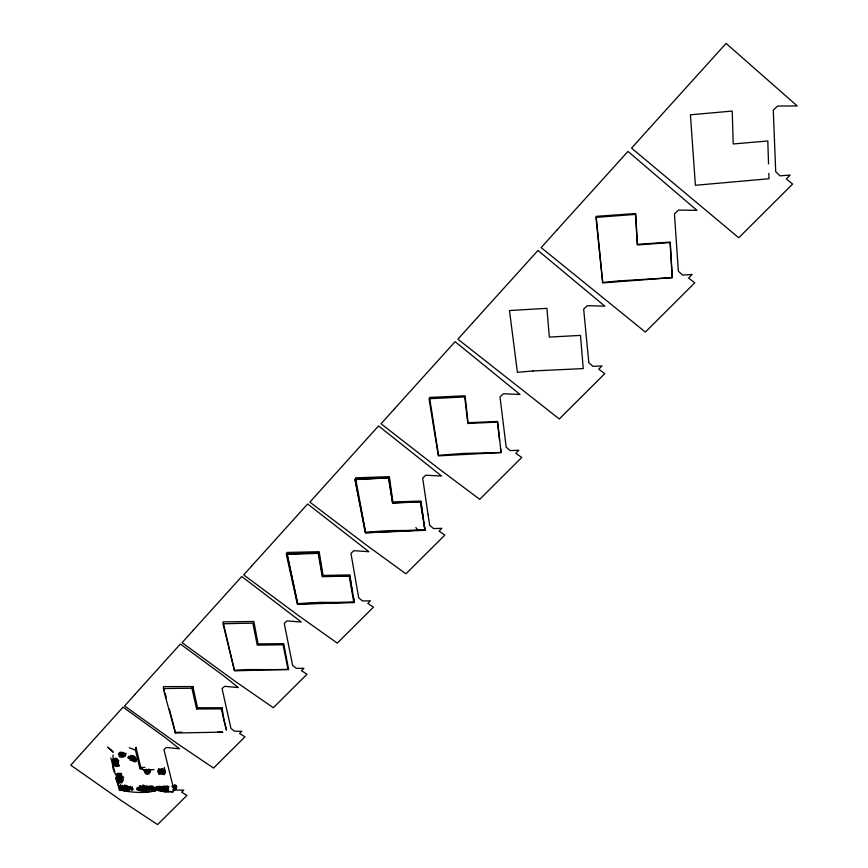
<?xml version="1.0" encoding="UTF-8"?>
<svg xmlns="http://www.w3.org/2000/svg" width="868" height="868" viewBox="0 0 868 868"><rect width="100%" height="100%" fill="white"/><g stroke="black" fill="none" stroke-linecap="round" stroke-linejoin="round"><path stroke-width="1.3" d="M222.588 732.104L175.423 733.026L163.965 691.438L163.401 686.631L192.924 686.555L197.481 707.745L196.635 708.982L221.373 708.885L222.024 707.767L197.481 707.745M114.88 771.988L112.862 765.012L113.09 754.943M113.024 759.739C111.581 765.272 113.155 771.316 116.518 775.829L118.525 776.415M114.826 765.207L112.818 764.632L113.155 762.288L114.164 762.581M113.936 764.144L114.63 759.446M115.292 762.093L114.717 765.988L116.724 766.574L117.082 764.231M115.411 761.312L115.867 758.176L116.887 758.469L116.648 760.032L115.639 759.739M115.726 766.281L115.954 764.719M116.073 763.948L116.529 760.813M117.191 763.449L117.777 759.543L116.768 759.25M118.091 764.524L118.666 760.618L113.621 759.164L113.73 758.372L115.759 758.957M120.196 752.089L119.263 756.701L121.281 757.287L121.639 754.921L119.61 754.335M146.074 791.573L148.081 792.159L148.406 791.475L155.6 790.802C143.643 793.634 131.263 792.462 119.469 789.945L116.052 778.911L116.746 775.927L117.169 778.433L117.288 777.663L119.296 778.249M117.516 776.122L117.983 773.03M120.63 754.628L121.205 752.382M117.864 773.8L117.755 774.582L120.76 775.45L121.119 773.128M121.943 752.035L121.477 753.489L125.534 754.661M118.287 777.956L117.831 781.037L121.835 782.198M118.406 777.185L118.753 774.864M122.496 753.782L122.019 756.929L123.028 757.221L123.972 752.621M119.415 777.478L118.601 782.86L119.6 783.153L119.827 781.612M119.762 775.157L119.99 773.616M120.175 779.312L120.88 774.679L121.889 774.961L120.836 781.905M124.525 754.368L124.167 756.733L123.147 756.44M120.511 784.683L119.469 789.945L119.925 788.502L119.589 789.186L125.578 790.922L125.914 790.238M126.001 753.207L125.296 756.234L122.258 755.355M122.54 777.576L121.715 782.969L119.708 782.383M121.466 790.531L122.171 785.941L120.164 785.356M122.703 789.294L122.93 787.764M123.582 790.347L123.701 789.576M126.511 786.419L126.175 787.102L126.63 785.649L124.623 785.073L123.94 788.046L124.276 787.374M124.699 789.869L125.513 786.126M125.578 790.922L125.697 790.162M125.817 789.392L126.392 787.189M131.014 760.368L131.502 757.211M126.695 790.455L127.629 785.941M132.023 760.65L132.262 759.088M132.511 757.514L132.761 755.93M128.507 786.994L127.932 789.207L128.269 788.535M133.281 759.381L133.77 756.234M121.704 789.001L128.692 791.03L129.299 787.2L127.292 786.625M129.918 787.71L132.923 788.578L132.685 790.108L129.679 789.24L130.374 786.256M134.54 758.1L133.987 761.637L134.996 761.93L135.245 760.357L136.265 760.65L136.135 761.431L135.126 761.138M134.659 757.308L134.79 756.527L130.732 755.344L130.005 760.053L134.052 761.236M132.381 786.842L131.686 789.815L132.023 789.142M138.055 789.251L138.359 787.33L139.368 787.623M138.934 790.303L139.672 785.703L151.726 789.196L151.607 789.967L147.582 788.795L147.712 788.035L147.202 791.095M140.432 787.526L140.551 786.766L146.583 788.513M139.943 790.596L140.681 785.996M149.155 771.543L139.943 768.69L135.43 750.06L135.994 747.381L140.8 767.453L144.099 770.09L143.969 770.86L147.007 771.739M141.191 789.359L141.56 787.048M142.189 789.641L141.94 791.182L136.938 789.728L137.296 787.428L138.305 787.721M142.569 787.341L142.938 785.041L143.947 785.334L143.697 786.864L143.817 786.093L145.824 786.679M145.987 771.446L145.607 773.779L147.636 774.365L148.092 772.911M146.117 770.665L146.573 769.211M143.068 790.705L143.567 787.634M144.077 790.998L144.696 787.157M147.202 771.836L146.876 772.52L148.895 773.106L147.886 772.813L148.721 769.015M144.945 792.05L145.455 788.979M145.705 787.45L145.954 785.909L149.969 787.081M145.954 792.343L146.204 790.813M146.453 789.272L146.952 786.202M150.62 770.383L150.034 772.618L149.025 772.325M148.081 792.159L148.211 791.388L144.197 790.227M148.71 788.318L149.09 786.017L150.099 786.31L149.47 790.151L144.446 788.697M151.509 788.795L152.226 785.79M152.649 788.307L152.909 786.766M154.656 788.893L154.526 789.652L156.544 790.238L165.723 792.083L166.048 791.388M165.473 773.117L164.334 767.703L164.312 773.865L158.041 772.01L158.757 768.983L162.62 770.057L162.945 769.374L161.925 769.081L161.339 771.326M162.945 769.374L162.359 771.619L162.674 770.936L164.703 771.522L164.388 772.205L158.302 770.448L158.757 768.983M155.665 789.175L155.795 788.415L153.777 787.829M160.254 772.694L159.799 774.147L158.79 773.855L159.636 770.057L158.627 769.764M162.783 790.715L156.544 790.238L156.674 789.468L151.64 788.014M157.065 787.146L157.195 786.375L159.202 786.961M159.799 774.147L161.112 768.896M160.786 769.569L160.33 771.034M158.063 787.439L157.683 789.75L160.699 790.618L161.09 788.318M161.665 770.643L161.925 769.081M158.811 789.272L159.332 786.191L166.396 788.231M162.62 770.057L161.958 773.963M159.69 790.325L159.821 789.565M160.081 788.025L160.341 786.484M158.79 773.855L159.115 773.182L163.987 774.549L164.844 770.741L162.815 770.155M161.828 790.14L161.958 789.37M162.099 788.611L162.49 786.3L163.499 786.592L162.837 790.433L157.813 788.979M163.868 787.504L164.128 785.963L166.146 786.549L165.886 788.09M164.106 789.186L163.716 791.497L168.457 789.674M165.115 789.479L165.387 787.938M165.723 792.083L166.786 785.92L168.804 786.506L168.544 788.046L166.526 787.46L166.84 786.777M167.535 787.753L167.003 790.835L167.318 790.151M168.327 790.444L167.871 791.898L163.846 790.726L164.161 790.043M168.142 790.357L168.403 788.817L167.394 788.524M173.34 787.07L173.611 785.529L176.638 786.408L176.226 788.719M173.719 788.741L174.761 785.052L175.77 785.345L175.488 786.885M174.761 785.052L173.991 787.189M174.598 789.804L174.457 790.574L172.439 789.989M174.869 788.263L175.77 785.345M173.611 785.529L172.841 787.677L175.878 788.545L176.009 787.775L171.972 786.614M135.994 747.381L135.43 750.06L129.343 747.749M175.878 788.545L176.638 786.408M175 787.482L175.629 786.115M165.864 791.312L166.179 790.629M167.133 790.064L167.448 789.381M166.341 786.636L166.016 787.319L163.998 786.734M156.544 790.238L156.858 789.555M163.987 774.549L164.443 773.084L163.423 772.791L163.108 773.475L163.694 771.229M159.929 773.377L160.385 771.912M162.121 769.189L161.47 770.545L158.432 769.666M158.041 772.01L158.367 771.326M152.095 786.571L151.77 787.254L150.761 786.972M147.462 770.285L146.746 773.301L147.083 772.618M148.146 771.251L148.471 770.578M147.886 772.813L148.211 772.129M149.741 769.308L148.775 773.887L144.728 772.715L145.433 769.699M149.611 770.09L149.285 770.773L150.294 771.055M131.925 788.285L132.262 787.612M131.806 789.055L132.142 788.372M129.636 786.527L129.169 787.97L122.171 785.941M129.267 788.817L128.931 789.5L126.934 788.925L127.27 788.242M129.148 789.587L128.811 790.271L122.822 788.524M130.254 787.026L129.799 788.47L132.804 789.348M128.692 791.03L129.028 790.347L123.874 790.488M129.679 789.24L130.016 788.556M127.509 786.712L127.173 787.385L128.171 787.677M124.167 786.516L124.504 785.844M124.395 786.603L124.048 787.287L120.055 786.126L120.392 785.442M125.393 786.896L125.057 787.58L127.053 788.155M125.274 787.656L124.938 788.339L121.932 787.471M124.818 789.11L125.155 788.426M122.052 786.701L122.507 785.258M121.39 785.735L120.587 789.479L121.585 789.761M118.059 779.497L118.406 778.824M116.865 775.157L116.052 778.911L123.072 780.95L123.31 779.41L121.303 778.824M116.518 777.468L116.171 778.14L118.178 778.726M112.818 764.632L113.274 763.178L112.927 763.851L118.981 765.598M196.635 708.982L191.936 688.248L192.924 686.555M139.943 768.69L140.8 767.453L144.88 767.388M144.099 770.09L154.016 769.634M181.629 732.158L175.336 732.386L172.472 720.972M370.647 478.594L388.918 477.867L392.553 502.756L420.774 501.737L423.226 518.793M417.996 530.164L424.94 529.892L420.296 501.747L392.629 503.169L388.441 477.877L355.045 479.624L365.721 532.789L417.996 530.164L415.87 527.581M370.527 478.594L354.969 479.201L365.254 532.8L425.016 530.305L421.002 501.064L392.868 501.921L389.374 476.673L355.533 477.845L365.493 532.203L389.548 530.598L425.016 530.272L424.246 526.073M163.347 688.574L176.323 688.367M301.196 553.448L318.632 552.938L322.701 576.319L349.63 575.636L354.394 602.457L297.355 604.28L286.234 553.86L301.077 553.448M236.671 623.452L252.87 623.17L257.253 645.141L283.087 644.794L288.013 669.326L234.523 670.845L223.011 623.799L236.573 623.452M176.432 688.367L191.936 688.248M217.629 732.125L222.761 732.277M121.596 752.697L125.665 753.88M119.849 752.762L120.858 753.055M132.63 756.722L135.679 757.601L135.56 758.393L130.482 756.918M119.73 753.554L118.721 753.261L118.482 754.835L121.52 755.713M134.475 758.491L136.504 759.077L136.265 760.65L134.236 760.064M130.243 758.491L134.29 759.674M132.142 759.869L134.171 760.455M162.49 770.838L164.519 771.424M114.511 760.238L113.502 759.945L113.274 761.507L116.301 762.386M115.52 760.531L117.549 761.106M146.247 769.894L148.265 770.48M114.402 761.019L118.439 762.18M116.182 763.167L118.2 763.742M114.055 763.363L119.1 764.816L118.862 766.379L116.844 765.793M172.287 785.92L173.296 786.213M173.481 786.3L176.497 787.178M118.992 773.323L120.999 773.898M173.589 789.511L175.607 790.086M119.882 774.386L116.865 773.507L116.627 775.059L117.636 775.352M160.211 787.254L162.229 787.84M166.255 789.001L167.264 789.294M118.645 775.645L123.657 777.099L123.538 777.869L121.531 777.283M166.124 789.771L156.056 786.853L155.925 787.623L157.943 788.209M158.942 788.502L162.967 789.663M165.994 790.542L168.001 791.128M116.399 776.6L121.412 778.053M119.176 779.019L121.184 779.594M146.833 786.972L148.84 787.558M139.433 787.243L143.448 788.404M143.318 789.175L144.327 789.457M139.184 788.773L143.198 789.934M138.12 788.871L139.119 789.153M130.037 786.94L132.044 787.526M137.057 788.958L145.075 791.28M124.287 785.757L126.294 786.332M119.817 787.656L121.813 788.231M117.354 781.33L119.806 789.272M110.822 758.024L112.862 765.012M116.399 778.238L116.627 779.019M164.291 689.995L164.464 690.635M226.439 729.597L224.66 722.1M165.094 693.022L166.352 697.796M170.453 713.268L169.379 709.178M170.757 714.418L172.255 720.158M226.309 730.238L224.335 721.916M221.373 708.885L224.194 721.341L222.024 707.767M353.601 598.312L354.383 602.49L320.618 602.327L297.615 603.661L286.885 552.449L319.153 551.701L323.059 575.451L349.902 574.931L352.321 591.867M431.808 411.953L438.535 455.309L463.751 453.4L501.086 452.532L497.635 421.447L468.069 422.694L465.085 395.797L429.519 397.435L431.754 411.606M175.336 732.386L175.423 733.026M428.076 514.713L422.673 478.084L425.808 475.197L441.573 476.044L378.567 425.917L309.854 502.127L366.459 545.126L405.909 573.835L444.839 535.089L439.078 531.129L441.845 528.341L433.631 528.579L429.703 525.324L428.087 514.811M500.424 448.029L501.086 452.532L438.34 455.884L429.042 398.738L464.705 396.936L467.819 423.486L497.451 422.098L499.545 440.293M768.549 163.911L767.811 140.985L733.21 143.969L732.223 111.061L690.429 114.804L695.387 185.285L769.015 178.743L768.842 173.35M128.28 757.504L128.16 758.296L129.169 758.589L129.289 757.797L128.28 757.504M128.453 756.332L128.334 757.113L129.354 757.406L129.473 756.625L128.453 756.332M150.891 786.202L150.511 788.502L153.528 789.37L153.907 787.059L150.891 786.202M168.186 791.204L167.871 791.898L173.307 791.844L168.186 791.204M80.442 754.4L70.785 765.175L121.77 800.936L157.553 824.6L186.946 795.413L181.672 792.213L183.766 790.119L176.866 790.054L173.285 787.406L163.965 749.616L166.363 747.467L179.492 748.802L164.746 737.203L123.061 707.127L80.442 754.4M134.887 694.487L124.601 705.966L176.898 743.312L213.539 768.071L244.96 736.845L239.568 733.493L241.803 731.247L234.62 731.236L230.964 728.458L222.067 688.628L224.617 686.328L238.331 687.565L223.174 675.488L180.381 644.045L134.887 694.487M193.087 630.439L182.117 642.678L235.781 681.749L273.322 707.713L306.99 674.241L301.478 670.693L303.876 668.295L296.368 668.36L292.624 665.43L284.248 623.376L286.972 620.891L301.304 622.02L241.76 576.493L193.087 630.439M251.514 566.207L243.713 574.898L298.82 615.846L337.294 643.123L373.446 607.155L367.815 603.412L370.386 600.83L362.542 600.971L358.712 597.889L350.943 553.361L353.873 550.692L368.878 551.701L307.652 503.972L251.514 566.207M394.593 408.698L381.052 423.779L439.251 469.046L479.711 499.328L521.722 457.479L515.842 453.27L518.836 450.264L510.2 450.59L506.185 447.161L500.011 396.893L503.407 393.768L519.986 394.441L455.114 341.666L394.593 408.698M472.517 322.939L457.913 339.204L559.285 418.973L604.779 373.641L598.757 369.16L602.001 365.905L592.92 366.35L588.819 362.716L583.665 309.095L587.332 305.688L604.822 306.154L537.976 250.451L472.517 322.939M556.952 230.031L541.144 247.619L645.358 332.075L694.769 282.816L688.606 278.02L692.132 274.483L682.552 275.069L678.353 271.207L674.436 213.821L678.418 210.11L696.917 210.327L627.987 151.39L556.952 230.031M648.732 129.028L631.578 148.124L738.744 237.778L792.592 184.07L786.3 178.938L790.14 175.076L780.006 175.824L775.71 171.701L773.269 110.084L777.598 106.026L797.215 105.939L726.104 43.4L648.732 129.028M300.61 603.792L297.8 604.258L286.983 554.359L318.22 553.383L322.234 576.699L349.251 576.07L353.753 602.099L300.61 603.792M619.144 280.885L602.717 282.469L596.164 216.349L635.712 213.506L637.405 244.309L670.28 242.096L672.266 277.608L602.642 282.914L595.969 217.401L635.463 214.396L637.329 244.95L670.031 242.563L672.255 277.63L619.144 280.885M532.985 370.961L517.382 372.318L509.483 310.549L546.927 308.346L549.325 337.088L580.475 335.395L583.253 368.575L532.985 370.961M247.38 669.553L234.382 670.226L223 621.879L253.836 621.477L258.089 643.893L283.738 643.665L288.632 669.662L247.38 669.553M111.462 750.419L107.686 747.185L113.285 752.23L111.462 750.419"/></g></svg>
